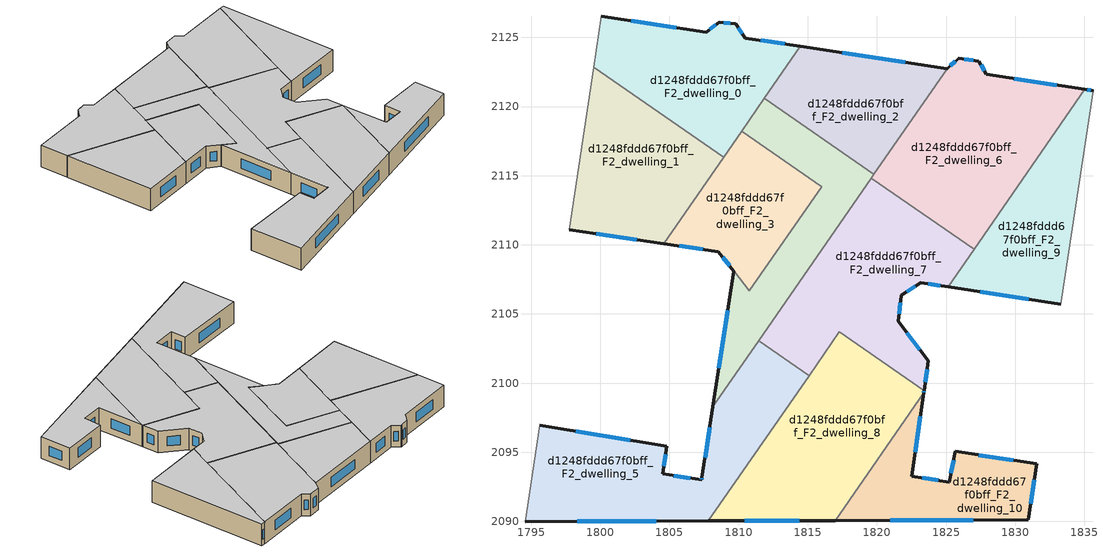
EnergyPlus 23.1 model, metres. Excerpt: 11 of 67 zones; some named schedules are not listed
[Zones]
d1248fddd67f0bff_F2_dwelling_0
 floor to d1248fddd67f0bff_F1_dwelling_0 (EU_floor_Construction): 1814.47,2124.35 1808.92,2116.33 1799.52,2122.84 1800.07,2126.53 1807.65,2125.38 1808.61,2126.11 1809.72,2125.99 1809.78,2125.98 1810.47,2124.96 z6
 wall outside (EU_wall_Construction): 1814.47,2124.35 1810.47,2124.96 1809.78,2125.98 1809.72,2125.99 1808.61,2126.11 1807.65,2125.38 1800.07,2126.53 z6:9
 wall to d1248fddd67f0bff_F2_dwelling_1 (EU_wall_Construction): 1799.52,2122.84 1808.92,2116.33 z6:9
 wall adiabatic (EU_wall_Construction): 1800.07,2126.53 1799.52,2122.84 z6:9
 wall to d1248fddd67f0bff_F2_dwelling_2 (EU_wall_Construction): 1811.87,2120.6 1814.47,2124.35 z6:9
 wall to d1248fddd67f0bff_F2_dwelling_4 (EU_wall_Construction): 1810.22,2118.21 1811.87,2120.59 z6:9
 wall to d1248fddd67f0bff_F2_dwelling_3 (EU_wall_Construction): 1808.92,2116.33 1810.22,2118.21 z6:9
 window (EU_Window_Construction): 1810.27,2125.25 1809.98,2125.69 / 1813.33,2124.52 1811.62,2124.78 / 1805.48,2125.71 1802.24,2126.2 / 1808.34,2125.9 1807.92,2125.59 / 1809.4,2126.02 1808.93,2126.07 z6.86:8.14
 ceiling to d1248fddd67f0bff_F3_dwelling_0 (EU_floor_Construction): 1808.92,2116.33 1814.47,2124.35 1810.47,2124.96 1809.78,2125.98 1809.72,2125.99 1808.61,2126.11 1807.65,2125.38 1800.07,2126.53 1799.52,2122.84 z9
d1248fddd67f0bff_F2_dwelling_1
 floor to d1248fddd67f0bff_F1_dwelling_1 (EU_floor_Construction): 1808.92,2116.33 1804.6,2110.08 1797.74,2111.08 1799.52,2122.84 z6
 wall outside (EU_wall_Construction): 1797.74,2111.08 1804.6,2110.08 z6:9
 wall adiabatic (EU_wall_Construction): 1799.52,2122.84 1797.74,2111.08 z6:9
 wall to d1248fddd67f0bff_F2_dwelling_3 (EU_wall_Construction): 1804.6,2110.08 1808.92,2116.33 z6:9
 window (EU_Window_Construction): 1799.7,2110.8 1802.64,2110.37 z6.86:8.14
 ceiling to d1248fddd67f0bff_F3_dwelling_1 (EU_floor_Construction): 1804.6,2110.08 1808.92,2116.33 1799.52,2122.84 1797.74,2111.08 z9
d1248fddd67f0bff_F2_dwelling_10
 floor to d1248fddd67f0bff_F1_dwelling_10 (EU_floor_Construction): 1831.55,2094.16 1830.94,2090.12 1816.99,2090.06 1823.39,2099.31 1822.51,2093.27 1825.22,2092.84 1825.67,2095.06 z6
 wall outside (EU_wall_Construction): 1816.99,2090.06 1830.94,2090.12 1831.55,2094.16 1825.67,2095.06 1825.22,2092.84 1822.51,2093.27 1823.39,2099.31 z6:9
 wall to d1248fddd67f0bff_F2_dwelling_8 (EU_wall_Construction): 1823.39,2099.31 1816.99,2090.06 z6:9
 window (EU_Window_Construction): 1829.87,2094.42 1827.35,2094.8 / 1831.12,2091.27 1831.38,2093 / 1820.98,2090.08 1826.95,2090.1 / 1822.76,2095 1823.14,2097.59 / 1824.45,2092.96 1823.29,2093.15 / 1825.54,2094.42 1825.35,2093.47 z6.86:8.14
 ceiling to d1248fddd67f0bff_F3_dwelling_10 (EU_floor_Construction): 1830.94,2090.12 1831.55,2094.16 1825.67,2095.06 1825.22,2092.84 1822.51,2093.27 1823.39,2099.31 1816.99,2090.06 z9
d1248fddd67f0bff_F2_dwelling_2
 floor to d1248fddd67f0bff_F1_dwelling_2 (EU_floor_Construction): 1825.07,2122.75 1819.79,2115.12 1811.87,2120.59 1814.47,2124.35 z6
 wall outside (EU_wall_Construction): 1825.07,2122.75 1814.47,2124.35 z6:9
 wall to d1248fddd67f0bff_F2_dwelling_4 (EU_wall_Construction): 1811.87,2120.59 1819.79,2115.12 z6:9
 wall to d1248fddd67f0bff_F2_dwelling_6 (EU_wall_Construction): 1819.79,2115.12 1825.07,2122.75 z6:9
 window (EU_Window_Construction): 1822.04,2123.21 1817.5,2123.89 z6.86:8.14
 ceiling to d1248fddd67f0bff_F3_dwelling_2 (EU_floor_Construction): 1819.79,2115.12 1825.07,2122.75 1814.47,2124.35 1811.87,2120.59 z9
d1248fddd67f0bff_F2_dwelling_3
 floor to d1248fddd67f0bff_F1_dwelling_3 (EU_floor_Construction): 1815.99,2114.21 1810.77,2106.67 1809.66,2108.08 1808.54,2109.51 1804.6,2110.08 1810.22,2118.21 z6
 wall outside (EU_wall_Construction): 1804.6,2110.08 1808.54,2109.51 1809.66,2108.08 z6:9
 wall to d1248fddd67f0bff_F2_dwelling_4 (EU_wall_Construction): 1809.67,2108.07 1810.77,2106.67 1815.99,2114.21 1810.22,2118.21 z6:9
 window (EU_Window_Construction): 1805.72,2109.92 1807.42,2109.67 / 1808.86,2109.1 1809.34,2108.49 z6.86:8.14
 ceiling to d1248fddd67f0bff_F3_dwelling_3 (EU_floor_Construction): 1810.77,2106.67 1815.99,2114.21 1810.22,2118.21 1804.6,2110.08 1808.54,2109.51 1809.66,2108.08 z9
d1248fddd67f0bff_F2_dwelling_4
 floor to d1248fddd67f0bff_F1_dwelling_4 (EU_floor_Construction): 1819.79,2115.12 1808.14,2098.29 1809.67,2108.08 1810.77,2106.67 1815.99,2114.21 1810.22,2118.21 1811.87,2120.59 z6
 wall outside (EU_wall_Construction): 1809.66,2108.08 1808.14,2098.29 z6:9
 wall to d1248fddd67f0bff_F2_dwelling_7 (EU_wall_Construction): 1811.45,2103.07 1819.59,2114.83 z6:9
 wall to d1248fddd67f0bff_F2_dwelling_5 (EU_wall_Construction): 1808.14,2098.29 1811.45,2103.07 z6:9
 wall to d1248fddd67f0bff_F2_dwelling_6 (EU_wall_Construction): 1819.59,2114.83 1819.79,2115.12 z6:9
 window (EU_Window_Construction): 1809.23,2105.28 1808.58,2101.09 z6.86:8.14
 ceiling to d1248fddd67f0bff_F3_dwelling_4 (EU_floor_Construction): 1808.14,2098.29 1819.79,2115.12 1811.87,2120.59 1810.22,2118.21 1815.99,2114.21 1810.77,2106.67 1809.67,2108.08 z9
d1248fddd67f0bff_F2_dwelling_5
 floor to d1248fddd67f0bff_F1_dwelling_5 (EU_floor_Construction): 1815.1,2100.55 1807.82,2090.03 1794.55,2089.98 1795.6,2096.94 1804.8,2095.43 1804.52,2093.43 1807.32,2093.01 1807.34,2093.15 1808.14,2098.29 1811.45,2103.07 z6
 wall outside (EU_wall_Construction): 1808.14,2098.29 1807.34,2093.15 1807.32,2093.01 1804.52,2093.43 1804.8,2095.43 1795.6,2096.94 / 1794.55,2089.98 1807.82,2090.03 z6:9
 wall to d1248fddd67f0bff_F2_dwelling_7 (EU_wall_Construction): 1815.1,2100.55 1811.45,2103.07 z6:9
 wall adiabatic (EU_wall_Construction): 1795.6,2096.94 1794.55,2089.98 z6:9
 wall to d1248fddd67f0bff_F2_dwelling_8 (EU_wall_Construction): 1807.82,2090.03 1815.1,2100.55 z6:9
 window (EU_Window_Construction): 1807.34,2093.11 1807.33,2093.05 / 1807.92,2096.82 1807.57,2094.62 / 1798.34,2089.99 1804.03,2090.02 / 1802.17,2095.86 1798.23,2096.51 / 1804.6,2094 1804.72,2094.86 / 1806.52,2093.13 1805.32,2093.31 z6.86:8.14
 ceiling to d1248fddd67f0bff_F3_dwelling_5 (EU_floor_Construction): 1807.82,2090.03 1815.1,2100.55 1811.45,2103.07 1808.14,2098.29 1807.34,2093.15 1807.32,2093.01 1804.52,2093.43 1804.8,2095.43 1795.6,2096.94 1794.55,2089.98 z9
d1248fddd67f0bff_F2_dwelling_6
 floor to d1248fddd67f0bff_F1_dwelling_6 (EU_floor_Construction): 1835.03,2121.25 1827.03,2109.68 1819.59,2114.83 1825.07,2122.75 1825.09,2122.75 1825.91,2123.49 1827.38,2123.29 1827.92,2122.32 z6
 wall outside (EU_wall_Construction): 1835.03,2121.25 1827.92,2122.32 1827.38,2123.29 1825.91,2123.49 1825.09,2122.75 1825.07,2122.75 z6:9
 wall to d1248fddd67f0bff_F2_dwelling_7 (EU_wall_Construction): 1819.59,2114.83 1827.03,2109.68 z6:9
 wall to d1248fddd67f0bff_F2_dwelling_9 (EU_wall_Construction): 1827.03,2109.68 1835.03,2121.25 z6:9
 window (EU_Window_Construction): 1826.96,2123.35 1826.33,2123.43 / 1827.76,2122.6 1827.53,2123.01 / 1833,2121.55 1829.95,2122.01 / 1825.67,2123.28 1825.32,2122.96 z6.86:8.14
 ceiling to d1248fddd67f0bff_F3_dwelling_6 (EU_floor_Construction): 1827.03,2109.68 1835.03,2121.25 1827.92,2122.32 1827.38,2123.29 1825.91,2123.49 1825.09,2122.75 1825.07,2122.75 1819.59,2114.83 z9
d1248fddd67f0bff_F2_dwelling_7
 floor to d1248fddd67f0bff_F1_dwelling_7 (EU_floor_Construction): 1827.03,2109.68 1825.15,2106.96 1823.16,2107.27 1821.78,2106.35 1821.76,2106.34 1821.54,2104.47 1823.72,2101.61 1823.41,2099.46 1817.28,2103.7 1815.1,2100.55 1811.45,2103.07 1819.59,2114.83 z6
 wall outside (EU_wall_Construction): 1823.41,2099.46 1823.72,2101.61 1821.54,2104.47 1821.76,2106.34 1821.78,2106.35 1823.16,2107.27 1825.15,2106.96 z6:9
 wall to d1248fddd67f0bff_F2_dwelling_8 (EU_wall_Construction): 1815.1,2100.55 1817.28,2103.7 1823.41,2099.46 z6:9
 wall to d1248fddd67f0bff_F2_dwelling_9 (EU_wall_Construction): 1825.15,2106.96 1827.03,2109.68 z6:9
 window (EU_Window_Construction): 1822.17,2106.61 1822.76,2107.01 / 1821.6,2105.01 1821.7,2105.8 / 1823.1,2102.43 1822.17,2103.65 / 1823.5,2100.07 1823.63,2100.99 / 1823.73,2107.18 1824.58,2107.05 z6.86:8.14
 ceiling to d1248fddd67f0bff_F3_dwelling_7 (EU_floor_Construction): 1823.41,2099.46 1823.72,2101.61 1821.54,2104.47 1821.76,2106.34 1821.78,2106.35 1823.16,2107.27 1825.15,2106.96 1827.03,2109.68 1819.59,2114.83 1811.45,2103.07 1815.1,2100.55 1817.28,2103.7 z9
d1248fddd67f0bff_F2_dwelling_8
 floor to d1248fddd67f0bff_F1_dwelling_8 (EU_floor_Construction): 1823.41,2099.46 1823.39,2099.31 1816.99,2090.06 1807.82,2090.03 1817.28,2103.7 z6
 wall outside (EU_wall_Construction): 1823.39,2099.31 1823.41,2099.46 / 1807.82,2090.03 1816.99,2090.06 z6:9
 window (EU_Window_Construction): 1823.4,2099.35 1823.41,2099.42 / 1810.44,2090.04 1814.37,2090.05 z6.86:8.14
 ceiling to d1248fddd67f0bff_F3_dwelling_8 (EU_floor_Construction): 1816.99,2090.06 1823.39,2099.31 1823.41,2099.46 1817.28,2103.7 1807.82,2090.03 z9
d1248fddd67f0bff_F2_dwelling_9
 floor to d1248fddd67f0bff_F1_dwelling_9 (EU_floor_Construction): 1835.63,2121.16 1833.3,2105.72 1825.15,2106.96 1835.03,2121.25 z6
 wall outside (EU_wall_Construction): 1825.15,2106.96 1833.3,2105.72 / 1835.63,2121.16 1835.03,2121.25 z6:9
 wall adiabatic (EU_wall_Construction): 1833.3,2105.72 1835.63,2121.16 z6:9
 window (EU_Window_Construction): 1827.48,2106.61 1830.97,2106.07 / 1835.46,2121.18 1835.2,2121.22 z6.86:8.14
 ceiling to d1248fddd67f0bff_F3_dwelling_9 (EU_floor_Construction): 1833.3,2105.72 1835.63,2121.16 1835.03,2121.25 1825.15,2106.96 z9
[Building]
EU S2 Campaign: North Axis=0; Terrain=City; Solar Distribution=FullExterior
[Site:Location]
Helsinki-Vantaa.AP: Latitude=60.317; Longitude=24.963; Time Zone=2; Elevation=54.6
[SizingPeriod:WeatherFileDays]
AnnualSizingPeriod: Begin Month=1; Begin Day of Month=1; End Month=12; End Day of Month=31; Day of Week for Start Day=Monday; Use Weather File Daylight Saving Period=No; Use Weather File Rain and Snow Indicators=No
[MATERIAL]
EU_InternalMass_Material: Roughness=MediumRough; Thickness=0.1; Conductivity=1; Density=1800; Specific Heat=900; Thermal Absorptance=0.9; Solar Absorptance=0.7; Visible Absorptance=0.7
[MATERIAL:NOMASS] Roughness=MediumRough; Thermal Absorptance=0.9; Solar Absorptance=0.7; Visible Absorptance=0.7
Name | Thermal Resistance
EU_wall_NoMass | 1.10183
EU_floor_NoMass | 1.70606
[WINDOWMATERIAL:SIMPLEGLAZINGSYSTEM]
EU_Window_SimpleGlazing: UFactor=3.11035; Solar Heat Gain Coefficient=0.8; Visible Transmittance=0.8
[CONSTRUCTION]
EU_wall_Construction: EU_wall_NoMass
EU_floor_Construction: EU_floor_NoMass
EU_Window_Construction: EU_Window_SimpleGlazing
EU_InternalMass_Construction: EU_InternalMass_Material
[ZONE] Type=1; Multiplier=1; Ceiling Height=autocalculate; Floor Area=autocalculate; Part of Total Floor Area=Yes
Name | Volume
d1248fddd67f0bff_F2_dwelling_0 | 254.066
d1248fddd67f0bff_F2_dwelling_1 | 254.078
d1248fddd67f0bff_F2_dwelling_10 | 177.253
d1248fddd67f0bff_F2_dwelling_2 | 200.099
d1248fddd67f0bff_F2_dwelling_3 | 185.862
d1248fddd67f0bff_F2_dwelling_4 | 207.793
d1248fddd67f0bff_F2_dwelling_5 | 338.266
d1248fddd67f0bff_F2_dwelling_6 | 327.122
d1248fddd67f0bff_F2_dwelling_7 | 327.123
d1248fddd67f0bff_F2_dwelling_8 | 315.932
d1248fddd67f0bff_F2_dwelling_9 | 207.183
[INTERNALMASS] Construction=EU_InternalMass_Construction
Name | Zone or ZoneList | Surface Area
d1248fddd67f0bff_F2_dwelling_0_EU_InternalMass | d1248fddd67f0bff_F2_dwelling_0 | 84.6924
d1248fddd67f0bff_F2_dwelling_1_EU_InternalMass | d1248fddd67f0bff_F2_dwelling_1 | 84.6933
d1248fddd67f0bff_F2_dwelling_2_EU_InternalMass | d1248fddd67f0bff_F2_dwelling_2 | 66.696
d1248fddd67f0bff_F2_dwelling_3_EU_InternalMass | d1248fddd67f0bff_F2_dwelling_3 | 61.9497
d1248fddd67f0bff_F2_dwelling_4_EU_InternalMass | d1248fddd67f0bff_F2_dwelling_4 | 69.2811
d1248fddd67f0bff_F2_dwelling_5_EU_InternalMass | d1248fddd67f0bff_F2_dwelling_5 | 112.757
d1248fddd67f0bff_F2_dwelling_6_EU_InternalMass | d1248fddd67f0bff_F2_dwelling_6 | 109.042
d1248fddd67f0bff_F2_dwelling_7_EU_InternalMass | d1248fddd67f0bff_F2_dwelling_7 | 109.041
d1248fddd67f0bff_F2_dwelling_8_EU_InternalMass | d1248fddd67f0bff_F2_dwelling_8 | 105.31
d1248fddd67f0bff_F2_dwelling_9_EU_InternalMass | d1248fddd67f0bff_F2_dwelling_9 | 69.0552
d1248fddd67f0bff_F2_dwelling_10_EU_InternalMass | d1248fddd67f0bff_F2_dwelling_10 | 59.087
[OTHEREQUIPMENT] Fuel Type=Electricity; Design Level Calculation Method=Watts/Area; Power per Zone Floor Area=1; Fraction Latent=0; Fraction Radiant=0; Fraction Lost=0; Carbon Dioxide Generation Rate=0; EndUse Subcategory=EU_Step8_InternalGains
Name | Zone or ZoneList or Space or SpaceList | Schedule
EU_Step8_InternalGain_d1248fddd67f0bff_F2_dwelling_0_f000 | d1248fddd67f0bff_F2_dwelling_0 | EU_Step8_GainSchedule_d1248fddd67f0bff_F2_dwelling_0_f000
EU_Step8_InternalGain_d1248fddd67f0bff_F2_dwelling_1_f000 | d1248fddd67f0bff_F2_dwelling_1 | EU_Step8_GainSchedule_d1248fddd67f0bff_F2_dwelling_1_f000
EU_Step8_InternalGain_d1248fddd67f0bff_F2_dwelling_2_f000 | d1248fddd67f0bff_F2_dwelling_2 | EU_Step8_GainSchedule_d1248fddd67f0bff_F2_dwelling_2_f000
EU_Step8_InternalGain_d1248fddd67f0bff_F2_dwelling_3_f000 | d1248fddd67f0bff_F2_dwelling_3 | EU_Step8_GainSchedule_d1248fddd67f0bff_F2_dwelling_3_f000
EU_Step8_InternalGain_d1248fddd67f0bff_F2_dwelling_4_f000 | d1248fddd67f0bff_F2_dwelling_4 | EU_Step8_GainSchedule_d1248fddd67f0bff_F2_dwelling_4_f000
EU_Step8_InternalGain_d1248fddd67f0bff_F2_dwelling_5_f000 | d1248fddd67f0bff_F2_dwelling_5 | EU_Step8_GainSchedule_d1248fddd67f0bff_F2_dwelling_5_f000
EU_Step8_InternalGain_d1248fddd67f0bff_F2_dwelling_6_f000 | d1248fddd67f0bff_F2_dwelling_6 | EU_Step8_GainSchedule_d1248fddd67f0bff_F2_dwelling_6_f000
EU_Step8_InternalGain_d1248fddd67f0bff_F2_dwelling_7_f000 | d1248fddd67f0bff_F2_dwelling_7 | EU_Step8_GainSchedule_d1248fddd67f0bff_F2_dwelling_7_f000
EU_Step8_InternalGain_d1248fddd67f0bff_F2_dwelling_8_f000 | d1248fddd67f0bff_F2_dwelling_8 | EU_Step8_GainSchedule_d1248fddd67f0bff_F2_dwelling_8_f000
EU_Step8_InternalGain_d1248fddd67f0bff_F2_dwelling_9_f000 | d1248fddd67f0bff_F2_dwelling_9 | EU_Step8_GainSchedule_d1248fddd67f0bff_F2_dwelling_9_f000
EU_Step8_InternalGain_d1248fddd67f0bff_F2_dwelling_10_f000 | d1248fddd67f0bff_F2_dwelling_10 | EU_Step8_GainSchedule_d1248fddd67f0bff_F2_dwelling_10_f000
[ZONEVENTILATION:DESIGNFLOWRATE] Schedule=EU_AlwaysOn; Design Flow Rate Calculation Method=AirChanges/Hour; Air Changes per Hour=0.756316; Ventilation Type=Natural; Fan Pressure Rise=0; Fan Total Efficiency=1; Constant Term Coefficient=1; Temperature Term Coefficient=0; Velocity Term Coefficient=0; Velocity Squared Term Coefficient=0; Minimum Indoor Temperature=-100; Maximum Indoor Temperature=100; Delta Temperature=-100; Minimum Outdoor Temperature=-100; Maximum Outdoor Temperature=100; Maximum Wind Speed=40
Name | Zone or ZoneList or Space or SpaceList
EU_ConstantAir_d1248fddd67f0bff_F2_dwelling_0 | d1248fddd67f0bff_F2_dwelling_0
EU_ConstantAir_d1248fddd67f0bff_F2_dwelling_1 | d1248fddd67f0bff_F2_dwelling_1
EU_ConstantAir_d1248fddd67f0bff_F2_dwelling_2 | d1248fddd67f0bff_F2_dwelling_2
EU_ConstantAir_d1248fddd67f0bff_F2_dwelling_3 | d1248fddd67f0bff_F2_dwelling_3
EU_ConstantAir_d1248fddd67f0bff_F2_dwelling_4 | d1248fddd67f0bff_F2_dwelling_4
EU_ConstantAir_d1248fddd67f0bff_F2_dwelling_5 | d1248fddd67f0bff_F2_dwelling_5
EU_ConstantAir_d1248fddd67f0bff_F2_dwelling_6 | d1248fddd67f0bff_F2_dwelling_6
EU_ConstantAir_d1248fddd67f0bff_F2_dwelling_7 | d1248fddd67f0bff_F2_dwelling_7
EU_ConstantAir_d1248fddd67f0bff_F2_dwelling_8 | d1248fddd67f0bff_F2_dwelling_8
EU_ConstantAir_d1248fddd67f0bff_F2_dwelling_9 | d1248fddd67f0bff_F2_dwelling_9
EU_ConstantAir_d1248fddd67f0bff_F2_dwelling_10 | d1248fddd67f0bff_F2_dwelling_10
[HVACTEMPLATE:ZONE:IDEALLOADSAIRSYSTEM] System Availability Schedule=EU_AlwaysOn; Maximum Heating Supply Air Temperature=50; Minimum Cooling Supply Air Temperature=13; Maximum Heating Supply Air Humidity Ratio=0.0156; Minimum Cooling Supply Air Humidity Ratio=0.0077; Heating Limit=NoLimit; Cooling Limit=NoLimit; Heating Availability Schedule=EU_AlwaysOn; Cooling Availability Schedule=EU_CoolingOff; Dehumidification Control Type=ConstantSensibleHeatRatio; Cooling Sensible Heat Ratio=0.7; Dehumidification Setpoint=60; Humidification Control Type=None; Humidification Setpoint=30; Outdoor Air Method=None; Outdoor Air Flow Rate per Person=0.00944; Outdoor Air Flow Rate per Zone Floor Area=0; Outdoor Air Flow Rate per Zone=0; Demand Controlled Ventilation Type=None; Outdoor Air Economizer Type=NoEconomizer; Heat Recovery Type=None; Sensible Heat Recovery Effectiveness=0.7; Latent Heat Recovery Effectiveness=0.65
Name | Template Thermostat
d1248fddd67f0bff_F2_dwelling_0 | EU_HeatOnly_d1248fddd67f0bff_F2_dwelling_0
d1248fddd67f0bff_F2_dwelling_1 | EU_HeatOnly_d1248fddd67f0bff_F2_dwelling_1
d1248fddd67f0bff_F2_dwelling_2 | EU_HeatOnly_d1248fddd67f0bff_F2_dwelling_2
d1248fddd67f0bff_F2_dwelling_3 | EU_HeatOnly_d1248fddd67f0bff_F2_dwelling_3
d1248fddd67f0bff_F2_dwelling_4 | EU_HeatOnly_d1248fddd67f0bff_F2_dwelling_4
d1248fddd67f0bff_F2_dwelling_5 | EU_HeatOnly_d1248fddd67f0bff_F2_dwelling_5
d1248fddd67f0bff_F2_dwelling_6 | EU_HeatOnly_d1248fddd67f0bff_F2_dwelling_6
d1248fddd67f0bff_F2_dwelling_7 | EU_HeatOnly_d1248fddd67f0bff_F2_dwelling_7
d1248fddd67f0bff_F2_dwelling_8 | EU_HeatOnly_d1248fddd67f0bff_F2_dwelling_8
d1248fddd67f0bff_F2_dwelling_9 | EU_HeatOnly_d1248fddd67f0bff_F2_dwelling_9
d1248fddd67f0bff_F2_dwelling_10 | EU_HeatOnly_d1248fddd67f0bff_F2_dwelling_10
[SIZING:ZONE] Zone Cooling Design Supply Air Temperature Input Method=SupplyAirTemperature; Zone Cooling Design Supply Air Temperature=13; Zone Heating Design Supply Air Temperature Input Method=SupplyAirTemperature; Zone Heating Design Supply Air Temperature=50; Zone Cooling Design Supply Air Humidity Ratio=0.008; Zone Heating Design Supply Air Humidity Ratio=0.008; Cooling Design Air Flow Method=DesignDay; Cooling Design Air Flow Rate=0; Cooling Minimum Air Flow per Zone Floor Area=0.000762; Cooling Minimum Air Flow=0; Cooling Minimum Air Flow Fraction=0.2; Heating Design Air Flow Method=DesignDay; Heating Design Air Flow Rate=0; Heating Maximum Air Flow per Zone Floor Area=0.002032; Heating Maximum Air Flow=0.141576; Heating Maximum Air Flow Fraction=0.3; Account for Dedicated Outdoor Air System=No; Dedicated Outdoor Air System Control Strategy=NeutralSupplyAir; Dedicated Outdoor Air Low Setpoint Temperature for Design=autosize; Dedicated Outdoor Air High Setpoint Temperature for Design=autosize; Zone Load Sizing Method=Sensible Load Only No Latent Load; Zone Latent Cooling Design Supply Air Humidity Ratio Input Method=HumidityRatioDifference; Zone Cooling Design Supply Air Humidity Ratio Difference=0.005; Zone Latent Heating Design Supply Air Humidity Ratio Input Method=HumidityRatioDifference; Zone Humidification Design Supply Air Humidity Ratio Difference=0.005
d1248fddd67f0bff_F2_dwelling_0; d1248fddd67f0bff_F2_dwelling_1; d1248fddd67f0bff_F2_dwelling_2; d1248fddd67f0bff_F2_dwelling_3; d1248fddd67f0bff_F2_dwelling_4; d1248fddd67f0bff_F2_dwelling_5; d1248fddd67f0bff_F2_dwelling_6; d1248fddd67f0bff_F2_dwelling_7; d1248fddd67f0bff_F2_dwelling_8; d1248fddd67f0bff_F2_dwelling_9; d1248fddd67f0bff_F2_dwelling_10
[SCHEDULE:FILE] Column Number=1; Rows to Skip at Top=0; Number of Hours of Data=8760; Column Separator=Comma; Interpolate to Timestep=No; Minutes per Item=60; Adjust Schedule for Daylight Savings=Yes
Name | File
EU_Step8_GainSchedule_d1248fddd67f0bff_F2_dwelling_0_f000 | ../../schedules/d1248fddd67f0bff/d1248fddd67f0bff_F2_dwelling_0_f000_gain.csv
EU_Step8_GainSchedule_d1248fddd67f0bff_F2_dwelling_1_f000 | ../../schedules/d1248fddd67f0bff/d1248fddd67f0bff_F2_dwelling_1_f000_gain.csv
EU_Step8_GainSchedule_d1248fddd67f0bff_F2_dwelling_2_f000 | ../../schedules/d1248fddd67f0bff/d1248fddd67f0bff_F2_dwelling_2_f000_gain.csv
EU_Step8_GainSchedule_d1248fddd67f0bff_F2_dwelling_3_f000 | ../../schedules/d1248fddd67f0bff/d1248fddd67f0bff_F2_dwelling_3_f000_gain.csv
EU_Step8_GainSchedule_d1248fddd67f0bff_F2_dwelling_4_f000 | ../../schedules/d1248fddd67f0bff/d1248fddd67f0bff_F2_dwelling_4_f000_gain.csv
EU_Step8_GainSchedule_d1248fddd67f0bff_F2_dwelling_5_f000 | ../../schedules/d1248fddd67f0bff/d1248fddd67f0bff_F2_dwelling_5_f000_gain.csv
EU_Step8_GainSchedule_d1248fddd67f0bff_F2_dwelling_6_f000 | ../../schedules/d1248fddd67f0bff/d1248fddd67f0bff_F2_dwelling_6_f000_gain.csv
EU_Step8_GainSchedule_d1248fddd67f0bff_F2_dwelling_7_f000 | ../../schedules/d1248fddd67f0bff/d1248fddd67f0bff_F2_dwelling_7_f000_gain.csv
EU_Step8_GainSchedule_d1248fddd67f0bff_F2_dwelling_8_f000 | ../../schedules/d1248fddd67f0bff/d1248fddd67f0bff_F2_dwelling_8_f000_gain.csv
